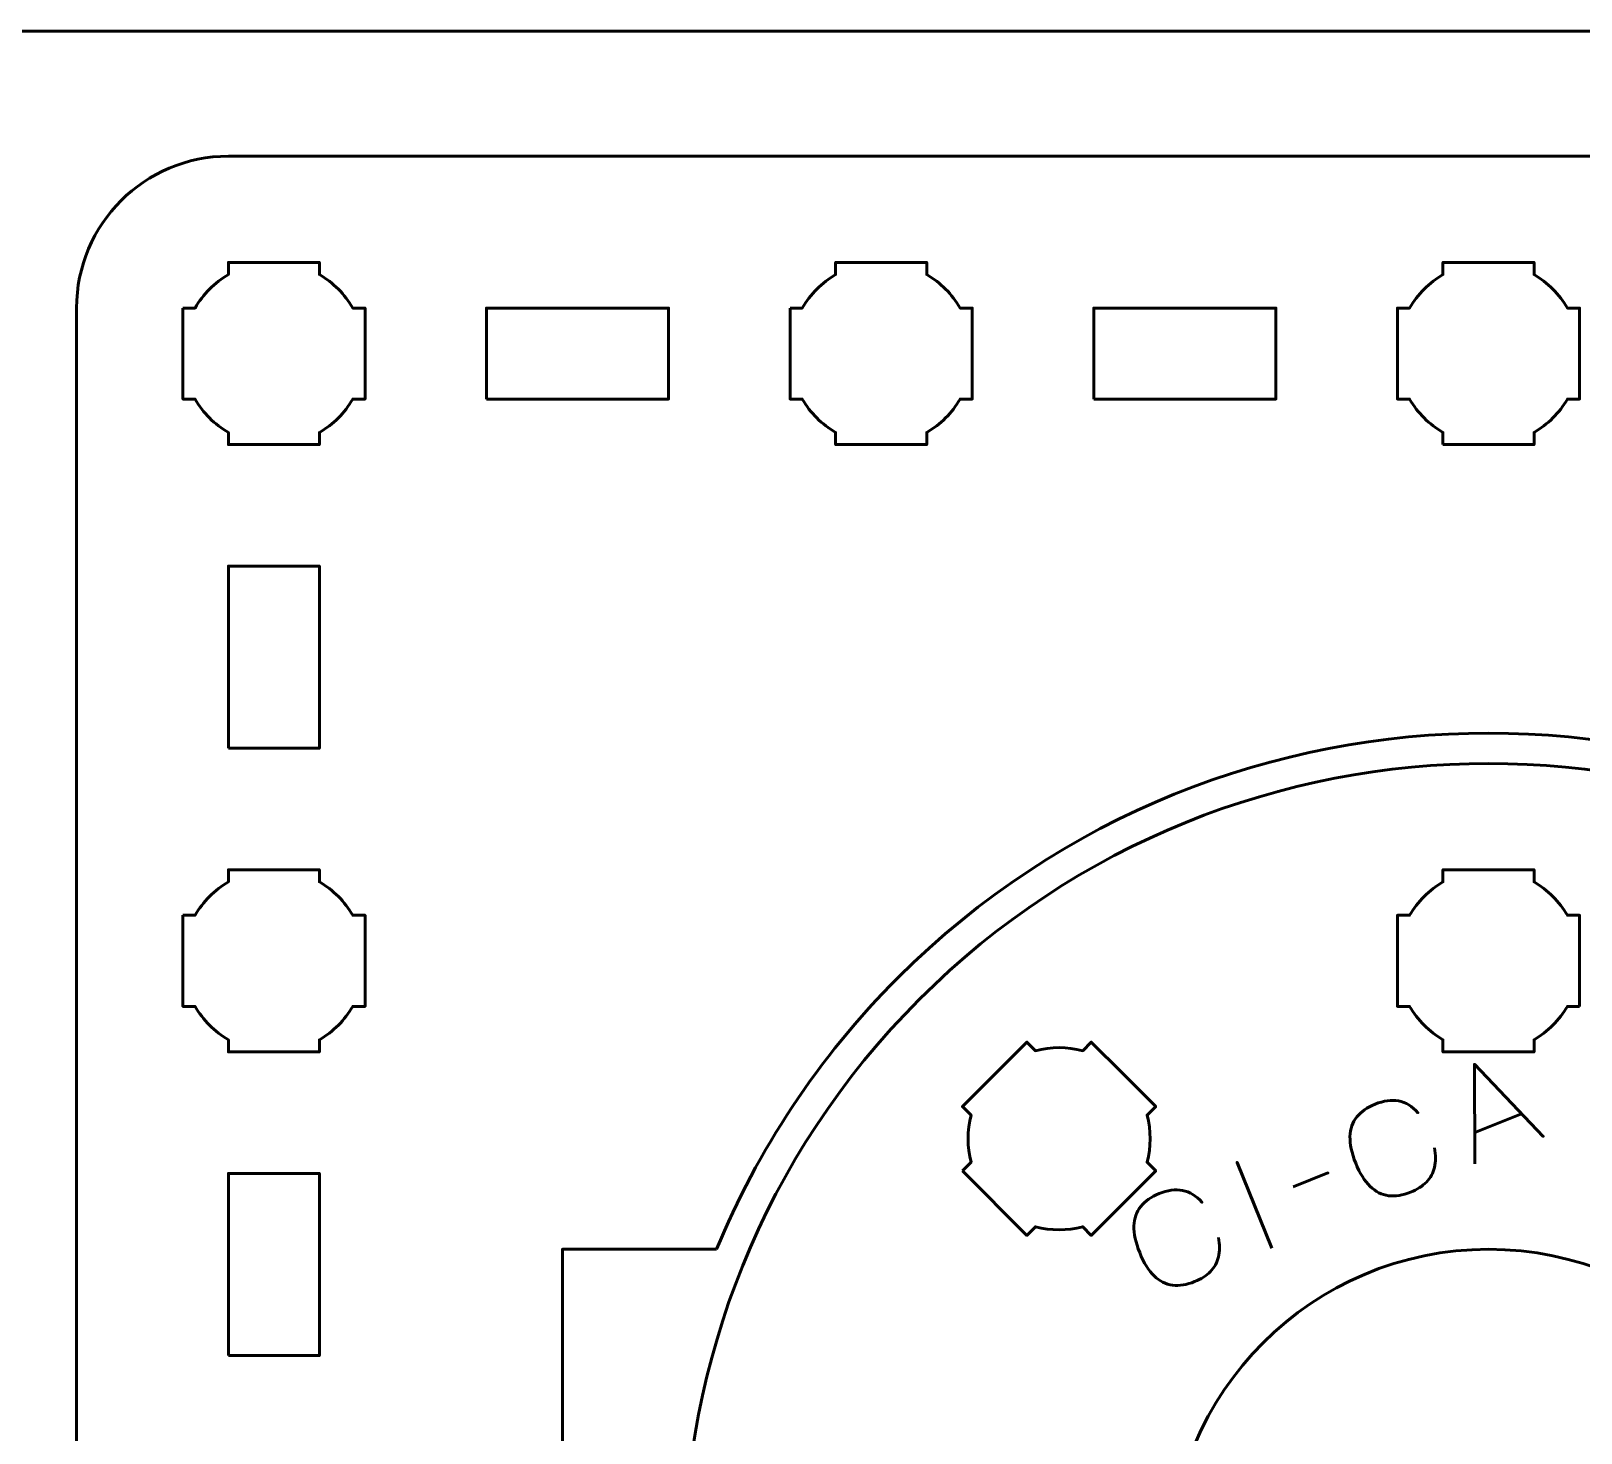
# Model space of a CAD drawing. Header units: centimetres. Extents: x -21 to 0, y -29.7 to 0.
# Drawn here: x -10.3 to -5.2, y -4.62 to 0 of the extents above; entities that cross this region are included whole.
import ezdxf

# ---------------------------------------------------------------- set-up
doc = ezdxf.new("R2010")
doc.units = ezdxf.units.CM
doc.header["$MEASUREMENT"] = 0
doc.layers.add('Layer 1', color=7, linetype='Continuous')

msp = doc.modelspace()

# ---------------------------------------------------------------- linework, layer by layer
at = {"layer": 'Layer 1', "lineweight": 53}
for points in [[(-8.8, -1.21222), (-8.2, -1.21222), (-8.2, -0.91222), (-8.8, -0.91222), (-8.8, -1.21222)], [(-6.8, -1.21222), (-6.2, -1.21222), (-6.2, -0.91222), (-6.8, -0.91222), (-6.8, -1.21222)], [(-9.65, -2.36222), (-9.35, -2.36222), (-9.35, -1.76222), (-9.65, -1.76222), (-9.65, -2.36222)], [(-9.65, -4.36222), (-9.35, -4.36222), (-9.35, -3.76222), (-9.65, -3.76222), (-9.65, -4.36222)]]:
    msp.add_lwpolyline(points, close=True, dxfattribs=at)
at = {"layer": 'Layer 1', "color": 1, "lineweight": 53}
msp.add_open_spline([(-21.00003, -29.19995), (-21.00003, -29.19995), (-21.00003, -2.89992), (-21.00003, -2.89992), (-21.00003, -2.89992), (-21.00003, -2.81709), (-20.93286, -2.74992), (-20.85003, -2.74992), (-20.85003, -2.74992), (-20.7672, -2.74992), (-20.70003, -2.68275), (-20.70003, -2.59992), (-20.70003, -2.59992), (-20.70003, -2.51709), (-20.7672, -2.44992), (-20.85003, -2.44992), (-20.85003, -2.44992), (-20.93286, -2.44992), (-21.00003, -2.38275), (-21.00003, -2.29992), (-21.00003, -2.29992), (-21.00003, -2.21709), (-20.93286, -2.14992), (-20.85003, -2.14992), (-20.85003, -2.14992), (-20.7672, -2.14992), (-20.70003, -2.08275), (-20.70003, -1.99992), (-20.70003, -1.99992), (-20.70003, -1.91709), (-20.7672, -1.84992), (-20.85003, -1.84992), (-20.85003, -1.84992), (-20.93286, -1.84992), (-21.00003, -1.78275), (-21.00003, -1.69992), (-21.00003, -1.69992), (-21.00003, -1.61709), (-20.93286, -1.54992), (-20.85003, -1.54992), (-20.85003, -1.54992), (-20.7672, -1.54992), (-20.70003, -1.48275), (-20.70003, -1.39992), (-20.70003, -1.39992), (-20.70003, -1.31709), (-20.7672, -1.24992), (-20.85003, -1.24992), (-20.85003, -1.24992), (-20.93286, -1.24992), (-21.00003, -1.18275), (-21.00003, -1.09992), (-21.00003, -1.09992), (-21.00003, -1.09992), (-21.00003, -0.49992), (-21.00003, -0.49992), (-21.00003, -0.49992), (-21.00003, -0.22295), (-20.77694, 0.00004), (-20.49994, 0.00004), (-20.49994, 0.00004), (-20.49994, 0.00004), (-0.50008, 0.00004), (-0.50008, 0.00004), (-0.50008, 0.00004), (-0.22294, 0.00004), (0.00002, -0.22295), (0.00002, -0.49992), (0.00002, -0.49992), (0.00002, -0.49992), (0.00002, -29.19995), (0.00002, -29.19995), (0.00002, -29.19995), (0.00002, -29.47695), (-0.22294, -29.70004), (-0.50008, -29.70004), (-0.50008, -29.70004), (-0.50008, -29.70004), (-20.49994, -29.70004), (-20.49994, -29.70004), (-20.49994, -29.70004), (-20.77694, -29.70004), (-21.00003, -29.47695), (-21.00003, -29.19995)], degree=3, knots=[0, 0, 0, 0, 0.047619, 0.047619, 0.047619, 0.047619, 0.0952381, 0.0952381, 0.0952381, 0.0952381, 0.1428571, 0.1428571, 0.1428571, 0.1428571, 0.1904762, 0.1904762, 0.1904762, 0.1904762, 0.2380952, 0.2380952, 0.2380952, 0.2380952, 0.2857143, 0.2857143, 0.2857143, 0.2857143, 0.3333333, 0.3333333, 0.3333333, 0.3333333, 0.3809524, 0.3809524, 0.3809524, 0.3809524, 0.4285714, 0.4285714, 0.4285714, 0.4285714, 0.4761905, 0.4761905, 0.4761905, 0.4761905, 0.5238095, 0.5238095, 0.5238095, 0.5238095, 0.5714286, 0.5714286, 0.5714286, 0.5714286, 0.6190476, 0.6190476, 0.6190476, 0.6190476, 0.6666667, 0.6666667, 0.6666667, 0.6666667, 0.7142857, 0.7142857, 0.7142857, 0.7142857, 0.7619048, 0.7619048, 0.7619048, 0.7619048, 0.8095238, 0.8095238, 0.8095238, 0.8095238, 0.8571429, 0.8571429, 0.8571429, 0.8571429, 0.9047619, 0.9047619, 0.9047619, 0.9047619, 0.952381, 0.952381, 0.952381, 0.952381, 1, 1, 1, 1], dxfattribs=at)
at = {"layer": 'Layer 1', "color": 3, "lineweight": 53}
for points, knots in [([(-10.15, -9.21222), (-10.15, -9.21222), (-10.15, -0.91222), (-10.15, -0.91222), (-10.15, -0.91222), (-10.15, -0.63613), (-9.92609, -0.41222), (-9.65, -0.41222), (-9.65, -0.41222), (-9.65, -0.41222), (-1.35, -0.41222), (-1.35, -0.41222), (-1.35, -0.41222), (-1.07391, -0.41222), (-0.85, -0.63613), (-0.85, -0.91222), (-0.85, -0.91222), (-0.85, -0.91222), (-0.85, -9.21222), (-0.85, -9.21222), (-0.85, -9.21222), (-0.85, -9.48831), (-1.07391, -9.71222), (-1.35, -9.71222), (-1.35, -9.71222), (-1.35, -9.71222), (-9.65, -9.71222), (-9.65, -9.71222), (-9.65, -9.71222), (-9.92609, -9.71222), (-10.15, -9.48831), (-10.15, -9.21222)], [0, 0, 0, 0, 0.125, 0.125, 0.125, 0.125, 0.25, 0.25, 0.25, 0.25, 0.375, 0.375, 0.375, 0.375, 0.5, 0.5, 0.5, 0.5, 0.625, 0.625, 0.625, 0.625, 0.75, 0.75, 0.75, 0.75, 0.875, 0.875, 0.875, 0.875, 1, 1, 1, 1]), ([(-8.04233, -4.01225), (-8.04233, -4.01225), (-8.54996, -4.01225), (-8.54996, -4.01225), (-8.54996, -4.01225), (-8.54996, -4.01225), (-8.54996, -4.96227), (-8.54996, -4.96227), (-8.54996, -4.96227), (-8.54996, -4.96227), (-8.85001, -4.96227), (-8.85001, -4.96227), (-8.85001, -4.96227), (-8.90522, -4.96227), (-8.95001, -5.00706), (-8.95001, -5.06227), (-8.95001, -5.06227), (-8.95001, -5.11748), (-8.90522, -5.16227), (-8.85001, -5.16227), (-8.85001, -5.16227), (-8.85001, -5.16227), (-8.54996, -5.16227), (-8.54996, -5.16227), (-8.54996, -5.16227), (-8.54996, -5.16227), (-8.54996, -6.11224), (-8.54996, -6.11224), (-8.54996, -6.11224), (-8.54996, -6.11224), (-8.04233, -6.11224), (-8.04233, -6.11224), (-8.04233, -6.11224), (-7.90815, -6.43763), (-7.709, -6.74254), (-7.44463, -7.00691), (-7.44463, -7.00691), (-6.37083, -8.0807), (-4.62917, -8.0807), (-3.55537, -7.00691), (-3.55537, -7.00691), (-2.48154, -5.93308), (-2.48154, -4.19142), (-3.55534, -3.11762), (-3.55534, -3.11762), (-4.62917, -2.0438), (-6.37083, -2.0438), (-7.44465, -3.11762), (-7.44465, -3.11762), (-7.70901, -3.38198), (-7.90814, -3.68686), (-8.04233, -4.01225)], [0, 0, 0, 0, 0.0769231, 0.0769231, 0.0769231, 0.0769231, 0.1538462, 0.1538462, 0.1538462, 0.1538462, 0.2307692, 0.2307692, 0.2307692, 0.2307692, 0.3076923, 0.3076923, 0.3076923, 0.3076923, 0.3846154, 0.3846154, 0.3846154, 0.3846154, 0.4615385, 0.4615385, 0.4615385, 0.4615385, 0.5384615, 0.5384615, 0.5384615, 0.5384615, 0.6153846, 0.6153846, 0.6153846, 0.6153846, 0.6923077, 0.6923077, 0.6923077, 0.6923077, 0.7692308, 0.7692308, 0.7692308, 0.7692308, 0.8461538, 0.8461538, 0.8461538, 0.8461538, 0.9230769, 0.9230769, 0.9230769, 0.9230769, 1, 1, 1, 1]), ([(-8.04233, -4.01225), (-8.04233, -4.01225), (-8.54996, -4.01225), (-8.54996, -4.01225), (-8.54996, -4.01225), (-8.54996, -4.01225), (-8.54996, -4.96227), (-8.54996, -4.96227), (-8.54996, -4.96227), (-8.54996, -4.96227), (-8.85001, -4.96227), (-8.85001, -4.96227), (-8.85001, -4.96227), (-8.90522, -4.96227), (-8.95001, -5.00706), (-8.95001, -5.06227), (-8.95001, -5.06227), (-8.95001, -5.11748), (-8.90522, -5.16227), (-8.85001, -5.16227), (-8.85001, -5.16227), (-8.85001, -5.16227), (-8.54996, -5.16227), (-8.54996, -5.16227), (-8.54996, -5.16227), (-8.54996, -5.16227), (-8.54996, -6.11224), (-8.54996, -6.11224), (-8.54996, -6.11224), (-8.54996, -6.11224), (-8.04233, -6.11224), (-8.04233, -6.11224), (-8.04233, -6.11224), (-7.90815, -6.43763), (-7.709, -6.74254), (-7.44463, -7.00691), (-7.44463, -7.00691), (-6.37083, -8.0807), (-4.62917, -8.0807), (-3.55537, -7.00691), (-3.55537, -7.00691), (-2.48154, -5.93308), (-2.48154, -4.19142), (-3.55534, -3.11762), (-3.55534, -3.11762), (-4.62917, -2.0438), (-6.37083, -2.0438), (-7.44465, -3.11762), (-7.44465, -3.11762), (-7.70901, -3.38198), (-7.90814, -3.68686), (-8.04233, -4.01225)], [0, 0, 0, 0, 0.0769231, 0.0769231, 0.0769231, 0.0769231, 0.1538462, 0.1538462, 0.1538462, 0.1538462, 0.2307692, 0.2307692, 0.2307692, 0.2307692, 0.3076923, 0.3076923, 0.3076923, 0.3076923, 0.3846154, 0.3846154, 0.3846154, 0.3846154, 0.4615385, 0.4615385, 0.4615385, 0.4615385, 0.5384615, 0.5384615, 0.5384615, 0.5384615, 0.6153846, 0.6153846, 0.6153846, 0.6153846, 0.6923077, 0.6923077, 0.6923077, 0.6923077, 0.7692308, 0.7692308, 0.7692308, 0.7692308, 0.8461538, 0.8461538, 0.8461538, 0.8461538, 0.9230769, 0.9230769, 0.9230769, 0.9230769, 1, 1, 1, 1]), ([(-7.3738, -3.18845), (-6.3391, -2.15375), (-4.66086, -2.15375), (-3.62613, -3.18848), (-3.62613, -3.18848), (-2.59143, -4.22318), (-2.59143, -5.90142), (-3.62613, -6.93612), (-3.62613, -6.93612), (-4.66086, -7.97084), (-6.3391, -7.97084), (-7.3738, -6.93614), (-7.3738, -6.93614), (-8.40853, -5.90142), (-8.40853, -4.22318), (-7.3738, -3.18845)], [0, 0, 0, 0, 0.25, 0.25, 0.25, 0.25, 0.5, 0.5, 0.5, 0.5, 0.75, 0.75, 0.75, 0.75, 1, 1, 1, 1])]:
    msp.add_open_spline(points, degree=3, knots=knots, dxfattribs=at)
at = {"layer": 'Layer 1', "lineweight": 53}
for points, knots in [([(-9.8, -0.91222), (-9.8, -0.91222), (-9.75985, -0.91222), (-9.75985, -0.91222), (-9.75985, -0.91222), (-9.7335, -0.86669), (-9.69553, -0.82872), (-9.65, -0.80237), (-9.65, -0.80237), (-9.65, -0.80237), (-9.65, -0.76222), (-9.65, -0.76222), (-9.65, -0.76222), (-9.65, -0.76222), (-9.5, -0.76222), (-9.5, -0.76222), (-9.5, -0.76222), (-9.5, -0.76222), (-9.35, -0.76222), (-9.35, -0.76222), (-9.35, -0.76222), (-9.35, -0.76222), (-9.35, -0.80237), (-9.35, -0.80237), (-9.35, -0.80237), (-9.30447, -0.82872), (-9.2665, -0.86669), (-9.24015, -0.91222), (-9.24015, -0.91222), (-9.24015, -0.91222), (-9.2, -0.91222), (-9.2, -0.91222), (-9.2, -0.91222), (-9.2, -0.91222), (-9.2, -1.06222), (-9.2, -1.06222), (-9.2, -1.06222), (-9.2, -1.06222), (-9.2, -1.21222), (-9.2, -1.21222), (-9.2, -1.21222), (-9.2, -1.21222), (-9.24015, -1.21222), (-9.24015, -1.21222), (-9.24015, -1.21222), (-9.2665, -1.25775), (-9.30447, -1.29572), (-9.35, -1.32207), (-9.35, -1.32207), (-9.35, -1.32207), (-9.35, -1.36222), (-9.35, -1.36222), (-9.35, -1.36222), (-9.35, -1.36222), (-9.5, -1.36222), (-9.5, -1.36222), (-9.5, -1.36222), (-9.5, -1.36222), (-9.65, -1.36222), (-9.65, -1.36222), (-9.65, -1.36222), (-9.65, -1.36222), (-9.65, -1.32207), (-9.65, -1.32207), (-9.65, -1.32207), (-9.69553, -1.29572), (-9.7335, -1.25775), (-9.75985, -1.21222), (-9.75985, -1.21222), (-9.75985, -1.21222), (-9.8, -1.21222), (-9.8, -1.21222), (-9.8, -1.21222), (-9.8, -1.21222), (-9.8, -1.06222), (-9.8, -1.06222), (-9.8, -1.06222), (-9.8, -1.06222), (-9.8, -0.91222), (-9.8, -0.91222)], [0, 0, 0, 0, 0.05, 0.05, 0.05, 0.05, 0.1, 0.1, 0.1, 0.1, 0.15, 0.15, 0.15, 0.15, 0.2, 0.2, 0.2, 0.2, 0.25, 0.25, 0.25, 0.25, 0.3, 0.3, 0.3, 0.3, 0.35, 0.35, 0.35, 0.35, 0.4, 0.4, 0.4, 0.4, 0.45, 0.45, 0.45, 0.45, 0.5, 0.5, 0.5, 0.5, 0.55, 0.55, 0.55, 0.55, 0.6, 0.6, 0.6, 0.6, 0.65, 0.65, 0.65, 0.65, 0.7, 0.7, 0.7, 0.7, 0.75, 0.75, 0.75, 0.75, 0.8, 0.8, 0.8, 0.8, 0.85, 0.85, 0.85, 0.85, 0.9, 0.9, 0.9, 0.9, 0.95, 0.95, 0.95, 0.95, 1, 1, 1, 1]), ([(-7.8, -0.91222), (-7.8, -0.91222), (-7.75985, -0.91222), (-7.75985, -0.91222), (-7.75985, -0.91222), (-7.7335, -0.86669), (-7.69553, -0.82872), (-7.65, -0.80237), (-7.65, -0.80237), (-7.65, -0.80237), (-7.65, -0.76222), (-7.65, -0.76222), (-7.65, -0.76222), (-7.65, -0.76222), (-7.5, -0.76222), (-7.5, -0.76222), (-7.5, -0.76222), (-7.5, -0.76222), (-7.35, -0.76222), (-7.35, -0.76222), (-7.35, -0.76222), (-7.35, -0.76222), (-7.35, -0.80237), (-7.35, -0.80237), (-7.35, -0.80237), (-7.30447, -0.82872), (-7.2665, -0.86669), (-7.24015, -0.91222), (-7.24015, -0.91222), (-7.24015, -0.91222), (-7.2, -0.91222), (-7.2, -0.91222), (-7.2, -0.91222), (-7.2, -0.91222), (-7.2, -1.06222), (-7.2, -1.06222), (-7.2, -1.06222), (-7.2, -1.06222), (-7.2, -1.21222), (-7.2, -1.21222), (-7.2, -1.21222), (-7.2, -1.21222), (-7.24015, -1.21222), (-7.24015, -1.21222), (-7.24015, -1.21222), (-7.2665, -1.25775), (-7.30447, -1.29572), (-7.35, -1.32207), (-7.35, -1.32207), (-7.35, -1.32207), (-7.35, -1.36222), (-7.35, -1.36222), (-7.35, -1.36222), (-7.35, -1.36222), (-7.5, -1.36222), (-7.5, -1.36222), (-7.5, -1.36222), (-7.5, -1.36222), (-7.65, -1.36222), (-7.65, -1.36222), (-7.65, -1.36222), (-7.65, -1.36222), (-7.65, -1.32207), (-7.65, -1.32207), (-7.65, -1.32207), (-7.69553, -1.29572), (-7.7335, -1.25775), (-7.75985, -1.21222), (-7.75985, -1.21222), (-7.75985, -1.21222), (-7.8, -1.21222), (-7.8, -1.21222), (-7.8, -1.21222), (-7.8, -1.21222), (-7.8, -1.06222), (-7.8, -1.06222), (-7.8, -1.06222), (-7.8, -1.06222), (-7.8, -0.91222), (-7.8, -0.91222)], [0, 0, 0, 0, 0.05, 0.05, 0.05, 0.05, 0.1, 0.1, 0.1, 0.1, 0.15, 0.15, 0.15, 0.15, 0.2, 0.2, 0.2, 0.2, 0.25, 0.25, 0.25, 0.25, 0.3, 0.3, 0.3, 0.3, 0.35, 0.35, 0.35, 0.35, 0.4, 0.4, 0.4, 0.4, 0.45, 0.45, 0.45, 0.45, 0.5, 0.5, 0.5, 0.5, 0.55, 0.55, 0.55, 0.55, 0.6, 0.6, 0.6, 0.6, 0.65, 0.65, 0.65, 0.65, 0.7, 0.7, 0.7, 0.7, 0.75, 0.75, 0.75, 0.75, 0.8, 0.8, 0.8, 0.8, 0.85, 0.85, 0.85, 0.85, 0.9, 0.9, 0.9, 0.9, 0.95, 0.95, 0.95, 0.95, 1, 1, 1, 1]), ([(-5.65003, -1.36225), (-5.65003, -1.36225), (-5.65003, -1.3221), (-5.65003, -1.3221), (-5.65003, -1.3221), (-5.69556, -1.29575), (-5.73353, -1.25778), (-5.75988, -1.21225), (-5.75988, -1.21225), (-5.75988, -1.21225), (-5.80003, -1.21225), (-5.80003, -1.21225), (-5.80003, -1.21225), (-5.80003, -1.21225), (-5.80003, -1.06225), (-5.80003, -1.06225), (-5.80003, -1.06225), (-5.80003, -1.06225), (-5.80003, -0.91225), (-5.80003, -0.91225), (-5.80003, -0.91225), (-5.80003, -0.91225), (-5.75988, -0.91225), (-5.75988, -0.91225), (-5.75988, -0.91225), (-5.73353, -0.86672), (-5.69556, -0.82875), (-5.65003, -0.8024), (-5.65003, -0.8024), (-5.65003, -0.8024), (-5.65003, -0.76225), (-5.65003, -0.76225), (-5.65003, -0.76225), (-5.65003, -0.76225), (-5.50003, -0.76225), (-5.50003, -0.76225), (-5.50003, -0.76225), (-5.50003, -0.76225), (-5.35003, -0.76225), (-5.35003, -0.76225), (-5.35003, -0.76225), (-5.35003, -0.76225), (-5.35003, -0.8024), (-5.35003, -0.8024), (-5.35003, -0.8024), (-5.3045, -0.82875), (-5.26653, -0.86672), (-5.24018, -0.91225), (-5.24018, -0.91225), (-5.24018, -0.91225), (-5.20003, -0.91225), (-5.20003, -0.91225), (-5.20003, -0.91225), (-5.20003, -0.91225), (-5.20003, -1.06225), (-5.20003, -1.06225), (-5.20003, -1.06225), (-5.20003, -1.06225), (-5.20003, -1.21225), (-5.20003, -1.21225), (-5.20003, -1.21225), (-5.20003, -1.21225), (-5.24018, -1.21225), (-5.24018, -1.21225), (-5.24018, -1.21225), (-5.26653, -1.25778), (-5.3045, -1.29575), (-5.35003, -1.3221), (-5.35003, -1.3221), (-5.35003, -1.3221), (-5.35003, -1.36225), (-5.35003, -1.36225), (-5.35003, -1.36225), (-5.35003, -1.36225), (-5.50003, -1.36225), (-5.50003, -1.36225), (-5.50003, -1.36225), (-5.50003, -1.36225), (-5.65003, -1.36225), (-5.65003, -1.36225)], [0, 0, 0, 0, 0.05, 0.05, 0.05, 0.05, 0.1, 0.1, 0.1, 0.1, 0.15, 0.15, 0.15, 0.15, 0.2, 0.2, 0.2, 0.2, 0.25, 0.25, 0.25, 0.25, 0.3, 0.3, 0.3, 0.3, 0.35, 0.35, 0.35, 0.35, 0.4, 0.4, 0.4, 0.4, 0.45, 0.45, 0.45, 0.45, 0.5, 0.5, 0.5, 0.5, 0.55, 0.55, 0.55, 0.55, 0.6, 0.6, 0.6, 0.6, 0.65, 0.65, 0.65, 0.65, 0.7, 0.7, 0.7, 0.7, 0.75, 0.75, 0.75, 0.75, 0.8, 0.8, 0.8, 0.8, 0.85, 0.85, 0.85, 0.85, 0.9, 0.9, 0.9, 0.9, 0.95, 0.95, 0.95, 0.95, 1, 1, 1, 1]), ([(-9.8, -2.91222), (-9.8, -2.91222), (-9.75985, -2.91222), (-9.75985, -2.91222), (-9.75985, -2.91222), (-9.7335, -2.86669), (-9.69553, -2.82872), (-9.65, -2.80237), (-9.65, -2.80237), (-9.65, -2.80237), (-9.65, -2.76222), (-9.65, -2.76222), (-9.65, -2.76222), (-9.65, -2.76222), (-9.5, -2.76222), (-9.5, -2.76222), (-9.5, -2.76222), (-9.5, -2.76222), (-9.35, -2.76222), (-9.35, -2.76222), (-9.35, -2.76222), (-9.35, -2.76222), (-9.35, -2.80237), (-9.35, -2.80237), (-9.35, -2.80237), (-9.30447, -2.82872), (-9.2665, -2.86669), (-9.24015, -2.91222), (-9.24015, -2.91222), (-9.24015, -2.91222), (-9.2, -2.91222), (-9.2, -2.91222), (-9.2, -2.91222), (-9.2, -2.91222), (-9.2, -3.06222), (-9.2, -3.06222), (-9.2, -3.06222), (-9.2, -3.06222), (-9.2, -3.21222), (-9.2, -3.21222), (-9.2, -3.21222), (-9.2, -3.21222), (-9.24015, -3.21222), (-9.24015, -3.21222), (-9.24015, -3.21222), (-9.2665, -3.25775), (-9.30447, -3.29572), (-9.35, -3.32207), (-9.35, -3.32207), (-9.35, -3.32207), (-9.35, -3.36222), (-9.35, -3.36222), (-9.35, -3.36222), (-9.35, -3.36222), (-9.5, -3.36222), (-9.5, -3.36222), (-9.5, -3.36222), (-9.5, -3.36222), (-9.65, -3.36222), (-9.65, -3.36222), (-9.65, -3.36222), (-9.65, -3.36222), (-9.65, -3.32207), (-9.65, -3.32207), (-9.65, -3.32207), (-9.69553, -3.29572), (-9.7335, -3.25775), (-9.75985, -3.21222), (-9.75985, -3.21222), (-9.75985, -3.21222), (-9.8, -3.21222), (-9.8, -3.21222), (-9.8, -3.21222), (-9.8, -3.21222), (-9.8, -3.06222), (-9.8, -3.06222), (-9.8, -3.06222), (-9.8, -3.06222), (-9.8, -2.91222), (-9.8, -2.91222)], [0, 0, 0, 0, 0.05, 0.05, 0.05, 0.05, 0.1, 0.1, 0.1, 0.1, 0.15, 0.15, 0.15, 0.15, 0.2, 0.2, 0.2, 0.2, 0.25, 0.25, 0.25, 0.25, 0.3, 0.3, 0.3, 0.3, 0.35, 0.35, 0.35, 0.35, 0.4, 0.4, 0.4, 0.4, 0.45, 0.45, 0.45, 0.45, 0.5, 0.5, 0.5, 0.5, 0.55, 0.55, 0.55, 0.55, 0.6, 0.6, 0.6, 0.6, 0.65, 0.65, 0.65, 0.65, 0.7, 0.7, 0.7, 0.7, 0.75, 0.75, 0.75, 0.75, 0.8, 0.8, 0.8, 0.8, 0.85, 0.85, 0.85, 0.85, 0.9, 0.9, 0.9, 0.9, 0.95, 0.95, 0.95, 0.95, 1, 1, 1, 1]), ([(-5.19995, -3.21227), (-5.19995, -3.21227), (-5.24015, -3.21227), (-5.24015, -3.21227), (-5.24015, -3.21227), (-5.26648, -3.25779), (-5.30444, -3.29572), (-5.34995, -3.32205), (-5.34995, -3.32205), (-5.34995, -3.32205), (-5.34995, -3.36227), (-5.34995, -3.36227), (-5.34995, -3.36227), (-5.34995, -3.36227), (-5.64995, -3.36227), (-5.64995, -3.36227), (-5.64995, -3.36227), (-5.64995, -3.36227), (-5.64995, -3.32208), (-5.64995, -3.32208), (-5.64995, -3.32208), (-5.69548, -3.29575), (-5.73347, -3.2578), (-5.75983, -3.21227), (-5.75983, -3.21227), (-5.75983, -3.21227), (-5.79995, -3.21227), (-5.79995, -3.21227), (-5.79995, -3.21227), (-5.79995, -3.21227), (-5.79995, -3.06685), (-5.79995, -3.06685), (-5.79995, -3.06685), (-5.79995, -3.06685), (-5.80001, -3.0622), (-5.80001, -3.0622), (-5.80001, -3.0622), (-5.80001, -3.0622), (-5.79995, -3.05756), (-5.79995, -3.05756), (-5.79995, -3.05756), (-5.79995, -3.05756), (-5.79995, -2.91227), (-5.79995, -2.91227), (-5.79995, -2.91227), (-5.79995, -2.91227), (-5.75988, -2.91227), (-5.75988, -2.91227), (-5.75988, -2.91227), (-5.73353, -2.8667), (-5.69553, -2.82869), (-5.64995, -2.80233), (-5.64995, -2.80233), (-5.64995, -2.80233), (-5.64995, -2.76227), (-5.64995, -2.76227), (-5.64995, -2.76227), (-5.64995, -2.76227), (-5.50667, -2.76227), (-5.50667, -2.76227), (-5.50667, -2.76227), (-5.50667, -2.76227), (-5.5, -2.76219), (-5.5, -2.76219), (-5.5, -2.76219), (-5.5, -2.76219), (-5.49332, -2.76227), (-5.49332, -2.76227), (-5.49332, -2.76227), (-5.49332, -2.76227), (-5.34995, -2.76227), (-5.34995, -2.76227), (-5.34995, -2.76227), (-5.34995, -2.76227), (-5.34995, -2.80237), (-5.34995, -2.80237), (-5.34995, -2.80237), (-5.30441, -2.82873), (-5.26643, -2.86672), (-5.2401, -2.91227), (-5.2401, -2.91227), (-5.2401, -2.91227), (-5.19995, -2.91227), (-5.19995, -2.91227), (-5.19995, -2.91227), (-5.19995, -2.91227), (-5.19995, -3.21227), (-5.19995, -3.21227)], [0, 0, 0, 0, 0.0454545, 0.0454545, 0.0454545, 0.0454545, 0.0909091, 0.0909091, 0.0909091, 0.0909091, 0.1363636, 0.1363636, 0.1363636, 0.1363636, 0.1818182, 0.1818182, 0.1818182, 0.1818182, 0.2272727, 0.2272727, 0.2272727, 0.2272727, 0.2727273, 0.2727273, 0.2727273, 0.2727273, 0.3181818, 0.3181818, 0.3181818, 0.3181818, 0.3636364, 0.3636364, 0.3636364, 0.3636364, 0.4090909, 0.4090909, 0.4090909, 0.4090909, 0.4545455, 0.4545455, 0.4545455, 0.4545455, 0.5, 0.5, 0.5, 0.5, 0.5454545, 0.5454545, 0.5454545, 0.5454545, 0.5909091, 0.5909091, 0.5909091, 0.5909091, 0.6363636, 0.6363636, 0.6363636, 0.6363636, 0.6818182, 0.6818182, 0.6818182, 0.6818182, 0.7272727, 0.7272727, 0.7272727, 0.7272727, 0.7727273, 0.7727273, 0.7727273, 0.7727273, 0.8181818, 0.8181818, 0.8181818, 0.8181818, 0.8636364, 0.8636364, 0.8636364, 0.8636364, 0.9090909, 0.9090909, 0.9090909, 0.9090909, 0.9545455, 0.9545455, 0.9545455, 0.9545455, 1, 1, 1, 1]), ([(-7.23243, -3.75411), (-7.23243, -3.75411), (-7.20401, -3.72568), (-7.20401, -3.72568), (-7.20401, -3.72568), (-7.21758, -3.67488), (-7.21756, -3.62122), (-7.20399, -3.57042), (-7.20399, -3.57042), (-7.20399, -3.57042), (-7.23243, -3.54198), (-7.23243, -3.54198), (-7.23243, -3.54198), (-7.23243, -3.54198), (-7.0203, -3.32985), (-7.0203, -3.32985), (-7.0203, -3.32985), (-7.0203, -3.32985), (-6.99188, -3.35826), (-6.99188, -3.35826), (-6.99188, -3.35826), (-6.94107, -3.34469), (-6.88737, -3.34466), (-6.83654, -3.35822), (-6.83654, -3.35822), (-6.83654, -3.35822), (-6.80817, -3.32985), (-6.80817, -3.32985), (-6.80817, -3.32985), (-6.80817, -3.32985), (-6.70534, -3.43267), (-6.70534, -3.43267), (-6.70534, -3.43267), (-6.70534, -3.43267), (-6.70201, -3.43592), (-6.70201, -3.43592), (-6.70201, -3.43592), (-6.70201, -3.43592), (-6.69877, -3.43924), (-6.69877, -3.43924), (-6.69877, -3.43924), (-6.69877, -3.43924), (-6.59604, -3.54198), (-6.59604, -3.54198), (-6.59604, -3.54198), (-6.59604, -3.54198), (-6.62437, -3.57031), (-6.62437, -3.57031), (-6.62437, -3.57031), (-6.61078, -3.62117), (-6.61077, -3.67491), (-6.62436, -3.72578), (-6.62436, -3.72578), (-6.62436, -3.72578), (-6.59604, -3.75411), (-6.59604, -3.75411), (-6.59604, -3.75411), (-6.59604, -3.75411), (-6.69735, -3.85542), (-6.69735, -3.85542), (-6.69735, -3.85542), (-6.69735, -3.85542), (-6.70201, -3.8602), (-6.70201, -3.8602), (-6.70201, -3.8602), (-6.70201, -3.8602), (-6.70679, -3.86486), (-6.70679, -3.86486), (-6.70679, -3.86486), (-6.70679, -3.86486), (-6.80817, -3.96624), (-6.80817, -3.96624), (-6.80817, -3.96624), (-6.80817, -3.96624), (-6.83652, -3.93789), (-6.83652, -3.93789), (-6.83652, -3.93789), (-6.88737, -3.95145), (-6.94108, -3.95144), (-6.99191, -3.93785), (-6.99191, -3.93785), (-6.99191, -3.93785), (-7.0203, -3.96624), (-7.0203, -3.96624), (-7.0203, -3.96624), (-7.0203, -3.96624), (-7.23243, -3.75411), (-7.23243, -3.75411)], [0, 0, 0, 0, 0.0454545, 0.0454545, 0.0454545, 0.0454545, 0.0909091, 0.0909091, 0.0909091, 0.0909091, 0.1363636, 0.1363636, 0.1363636, 0.1363636, 0.1818182, 0.1818182, 0.1818182, 0.1818182, 0.2272727, 0.2272727, 0.2272727, 0.2272727, 0.2727273, 0.2727273, 0.2727273, 0.2727273, 0.3181818, 0.3181818, 0.3181818, 0.3181818, 0.3636364, 0.3636364, 0.3636364, 0.3636364, 0.4090909, 0.4090909, 0.4090909, 0.4090909, 0.4545455, 0.4545455, 0.4545455, 0.4545455, 0.5, 0.5, 0.5, 0.5, 0.5454545, 0.5454545, 0.5454545, 0.5454545, 0.5909091, 0.5909091, 0.5909091, 0.5909091, 0.6363636, 0.6363636, 0.6363636, 0.6363636, 0.6818182, 0.6818182, 0.6818182, 0.6818182, 0.7272727, 0.7272727, 0.7272727, 0.7272727, 0.7727273, 0.7727273, 0.7727273, 0.7727273, 0.8181818, 0.8181818, 0.8181818, 0.8181818, 0.8636364, 0.8636364, 0.8636364, 0.8636364, 0.9090909, 0.9090909, 0.9090909, 0.9090909, 0.9545455, 0.9545455, 0.9545455, 0.9545455, 1, 1, 1, 1]), ([(-5.5, -4.01221), (-4.9202, -4.01221), (-4.44999, -4.48242), (-4.44999, -5.06222), (-4.44999, -5.06222), (-4.44999, -5.64202), (-4.9202, -6.11223), (-5.5, -6.11223), (-5.5, -6.11223), (-6.0798, -6.11223), (-6.55001, -5.64202), (-6.55001, -5.06222), (-6.55001, -5.06222), (-6.55001, -4.48242), (-6.0798, -4.01221), (-5.5, -4.01221)], [0, 0, 0, 0, 0.25, 0.25, 0.25, 0.25, 0.5, 0.5, 0.5, 0.5, 0.75, 0.75, 0.75, 0.75, 1, 1, 1, 1])]:
    msp.add_open_spline(points, degree=3, knots=knots, dxfattribs=at)
at = {"layer": 'Layer 1', "color": 5, "lineweight": 53}
for points, knots in [([(-5.54452, -3.73127), (-5.54452, -3.73127), (-5.54659, -3.40295), (-5.54659, -3.40295), (-5.54659, -3.40295), (-5.54659, -3.40295), (-5.31964, -3.64038), (-5.31964, -3.64038), (-5.31964, -3.64038), (-5.31964, -3.64038), (-5.54659, -3.40295), (-5.54659, -3.40295), (-5.54659, -3.40295), (-5.54659, -3.40295), (-5.54452, -3.73127), (-5.54452, -3.73127)], [0, 0, 0, 0, 0.25, 0.25, 0.25, 0.25, 0.5, 0.5, 0.5, 0.5, 0.75, 0.75, 0.75, 0.75, 1, 1, 1, 1]), ([(-5.67825, -3.67821), (-5.67345, -3.70239), (-5.67321, -3.72384), (-5.67767, -3.7425), (-5.67767, -3.7425), (-5.68214, -3.76116), (-5.69103, -3.77723), (-5.70427, -3.79074), (-5.70427, -3.79074), (-5.71752, -3.80423), (-5.73489, -3.81531), (-5.75636, -3.82394), (-5.75636, -3.82394), (-5.78248, -3.83457), (-5.80665, -3.83846), (-5.82899, -3.83558), (-5.82899, -3.83558), (-5.85133, -3.83271), (-5.87156, -3.8225), (-5.88975, -3.80499), (-5.88975, -3.80499), (-5.90794, -3.78741), (-5.92381, -3.762), (-5.93735, -3.72859), (-5.93735, -3.72859), (-5.95074, -3.69524), (-5.95698, -3.66597), (-5.95613, -3.64072), (-5.95613, -3.64072), (-5.9552, -3.61547), (-5.94775, -3.59408), (-5.93369, -3.57643), (-5.93369, -3.57643), (-5.91964, -3.55877), (-5.89955, -3.54476), (-5.87342, -3.53426), (-5.87342, -3.53426), (-5.84552, -3.52286), (-5.81974, -3.51942), (-5.79607, -3.52379), (-5.79607, -3.52379), (-5.77239, -3.52816), (-5.75114, -3.54112), (-5.73227, -3.56266), (-5.73227, -3.56266), (-5.75114, -3.54112), (-5.77239, -3.52816), (-5.79607, -3.52379), (-5.79607, -3.52379), (-5.81974, -3.51942), (-5.84552, -3.52286), (-5.87342, -3.53426), (-5.87342, -3.53426), (-5.89955, -3.54476), (-5.91964, -3.55877), (-5.93369, -3.57643), (-5.93369, -3.57643), (-5.94775, -3.59408), (-5.9552, -3.61547), (-5.95613, -3.64072), (-5.95613, -3.64072), (-5.95698, -3.66597), (-5.95074, -3.69524), (-5.93735, -3.72859), (-5.93735, -3.72859), (-5.92381, -3.762), (-5.90794, -3.78741), (-5.88975, -3.80499), (-5.88975, -3.80499), (-5.87156, -3.8225), (-5.85133, -3.83271), (-5.82899, -3.83558), (-5.82899, -3.83558), (-5.80665, -3.83846), (-5.78248, -3.83457), (-5.75636, -3.82394), (-5.75636, -3.82394), (-5.73489, -3.81531), (-5.71752, -3.80423), (-5.70427, -3.79074), (-5.70427, -3.79074), (-5.69103, -3.77723), (-5.68214, -3.76116), (-5.67767, -3.7425), (-5.67767, -3.7425), (-5.67321, -3.72384), (-5.67345, -3.70239), (-5.67825, -3.67821)], [0, 0, 0, 0, 0.0454545, 0.0454545, 0.0454545, 0.0454545, 0.0909091, 0.0909091, 0.0909091, 0.0909091, 0.1363636, 0.1363636, 0.1363636, 0.1363636, 0.1818182, 0.1818182, 0.1818182, 0.1818182, 0.2272727, 0.2272727, 0.2272727, 0.2272727, 0.2727273, 0.2727273, 0.2727273, 0.2727273, 0.3181818, 0.3181818, 0.3181818, 0.3181818, 0.3636364, 0.3636364, 0.3636364, 0.3636364, 0.4090909, 0.4090909, 0.4090909, 0.4090909, 0.4545455, 0.4545455, 0.4545455, 0.4545455, 0.5, 0.5, 0.5, 0.5, 0.5454545, 0.5454545, 0.5454545, 0.5454545, 0.5909091, 0.5909091, 0.5909091, 0.5909091, 0.6363636, 0.6363636, 0.6363636, 0.6363636, 0.6818182, 0.6818182, 0.6818182, 0.6818182, 0.7272727, 0.7272727, 0.7272727, 0.7272727, 0.7727273, 0.7727273, 0.7727273, 0.7727273, 0.8181818, 0.8181818, 0.8181818, 0.8181818, 0.8636364, 0.8636364, 0.8636364, 0.8636364, 0.9090909, 0.9090909, 0.9090909, 0.9090909, 0.9545455, 0.9545455, 0.9545455, 0.9545455, 1, 1, 1, 1]), ([(-5.54524, -3.6279), (-5.54524, -3.6279), (-5.39138, -3.56574), (-5.39138, -3.56574), (-5.39138, -3.56574), (-5.39138, -3.56574), (-5.54524, -3.6279), (-5.54524, -3.6279)], [0, 0, 0, 0, 0.5, 0.5, 0.5, 0.5, 1, 1, 1, 1]), ([(-6.2136, -4.00883), (-6.2136, -4.00883), (-6.3279, -3.72581), (-6.3279, -3.72581), (-6.3279, -3.72581), (-6.3279, -3.72581), (-6.2136, -4.00883), (-6.2136, -4.00883)], [0, 0, 0, 0, 0.5, 0.5, 0.5, 0.5, 1, 1, 1, 1]), ([(-6.14328, -3.80653), (-6.14328, -3.80653), (-6.02906, -3.76039), (-6.02906, -3.76039), (-6.02906, -3.76039), (-6.02906, -3.76039), (-6.14328, -3.80653), (-6.14328, -3.80653)], [0, 0, 0, 0, 0.5, 0.5, 0.5, 0.5, 1, 1, 1, 1]), ([(-6.38967, -3.97289), (-6.38487, -3.99707), (-6.38463, -4.01852), (-6.38909, -4.03718), (-6.38909, -4.03718), (-6.39356, -4.05584), (-6.40245, -4.07191), (-6.41569, -4.08542), (-6.41569, -4.08542), (-6.42894, -4.09891), (-6.44631, -4.10999), (-6.46778, -4.11862), (-6.46778, -4.11862), (-6.4939, -4.12925), (-6.51807, -4.13314), (-6.54041, -4.13026), (-6.54041, -4.13026), (-6.56275, -4.12739), (-6.58298, -4.11718), (-6.60117, -4.09967), (-6.60117, -4.09967), (-6.61936, -4.08209), (-6.63523, -4.05668), (-6.64877, -4.02327), (-6.64877, -4.02327), (-6.66216, -3.98992), (-6.6684, -3.96065), (-6.66755, -3.9354), (-6.66755, -3.9354), (-6.66662, -3.91015), (-6.65917, -3.88876), (-6.64511, -3.87111), (-6.64511, -3.87111), (-6.63106, -3.85345), (-6.61097, -3.83944), (-6.58484, -3.82894), (-6.58484, -3.82894), (-6.55694, -3.81754), (-6.53116, -3.8141), (-6.50749, -3.81847), (-6.50749, -3.81847), (-6.48381, -3.82284), (-6.46256, -3.8358), (-6.44369, -3.85734), (-6.44369, -3.85734), (-6.46256, -3.8358), (-6.48381, -3.82284), (-6.50749, -3.81847), (-6.50749, -3.81847), (-6.53116, -3.8141), (-6.55694, -3.81754), (-6.58484, -3.82894), (-6.58484, -3.82894), (-6.61097, -3.83944), (-6.63106, -3.85345), (-6.64511, -3.87111), (-6.64511, -3.87111), (-6.65917, -3.88876), (-6.66662, -3.91015), (-6.66755, -3.9354), (-6.66755, -3.9354), (-6.6684, -3.96065), (-6.66216, -3.98992), (-6.64877, -4.02327), (-6.64877, -4.02327), (-6.63523, -4.05668), (-6.61936, -4.08209), (-6.60117, -4.09967), (-6.60117, -4.09967), (-6.58298, -4.11718), (-6.56275, -4.12739), (-6.54041, -4.13026), (-6.54041, -4.13026), (-6.51807, -4.13314), (-6.4939, -4.12925), (-6.46778, -4.11862), (-6.46778, -4.11862), (-6.44631, -4.10999), (-6.42894, -4.09891), (-6.41569, -4.08542), (-6.41569, -4.08542), (-6.40245, -4.07191), (-6.39356, -4.05584), (-6.38909, -4.03718), (-6.38909, -4.03718), (-6.38463, -4.01852), (-6.38487, -3.99707), (-6.38967, -3.97289)], [0, 0, 0, 0, 0.0454545, 0.0454545, 0.0454545, 0.0454545, 0.0909091, 0.0909091, 0.0909091, 0.0909091, 0.1363636, 0.1363636, 0.1363636, 0.1363636, 0.1818182, 0.1818182, 0.1818182, 0.1818182, 0.2272727, 0.2272727, 0.2272727, 0.2272727, 0.2727273, 0.2727273, 0.2727273, 0.2727273, 0.3181818, 0.3181818, 0.3181818, 0.3181818, 0.3636364, 0.3636364, 0.3636364, 0.3636364, 0.4090909, 0.4090909, 0.4090909, 0.4090909, 0.4545455, 0.4545455, 0.4545455, 0.4545455, 0.5, 0.5, 0.5, 0.5, 0.5454545, 0.5454545, 0.5454545, 0.5454545, 0.5909091, 0.5909091, 0.5909091, 0.5909091, 0.6363636, 0.6363636, 0.6363636, 0.6363636, 0.6818182, 0.6818182, 0.6818182, 0.6818182, 0.7272727, 0.7272727, 0.7272727, 0.7272727, 0.7727273, 0.7727273, 0.7727273, 0.7727273, 0.8181818, 0.8181818, 0.8181818, 0.8181818, 0.8636364, 0.8636364, 0.8636364, 0.8636364, 0.9090909, 0.9090909, 0.9090909, 0.9090909, 0.9545455, 0.9545455, 0.9545455, 0.9545455, 1, 1, 1, 1])]:
    msp.add_open_spline(points, degree=3, knots=knots, dxfattribs=at)

doc.saveas('drawing.dxf')
